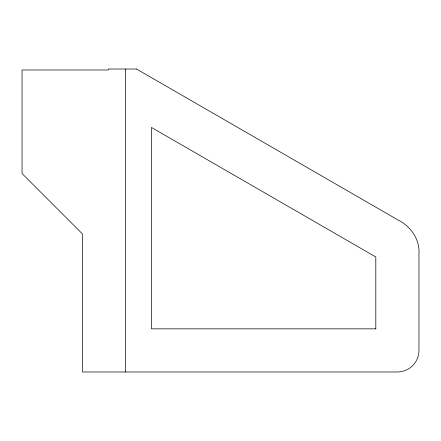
<?xml version="1.0" encoding="UTF-8"?>
<svg xmlns="http://www.w3.org/2000/svg" width="441" height="441" viewBox="0 0 441 441"><rect width="100%" height="100%" fill="white"/><g stroke="black" fill="none" stroke-linecap="round" stroke-linejoin="round"><path stroke-width="0.66" d="M125.591 69.017L125.591 371.983M136.528 69.017L108.332 69.017L108.332 69.992L22.05 69.992L22.05 173.534L82.45 233.928L82.45 371.983L397.38 371.983A21.57 21.57 0 0 0 418.95 350.413L418.95 254.303C420.157 239.336 410.51 225.946 397.38 219.618L136.528 69.017M375.809 328.843L151.472 328.843L151.472 127.46L375.809 256.982L375.809 328.843"/></g></svg>
